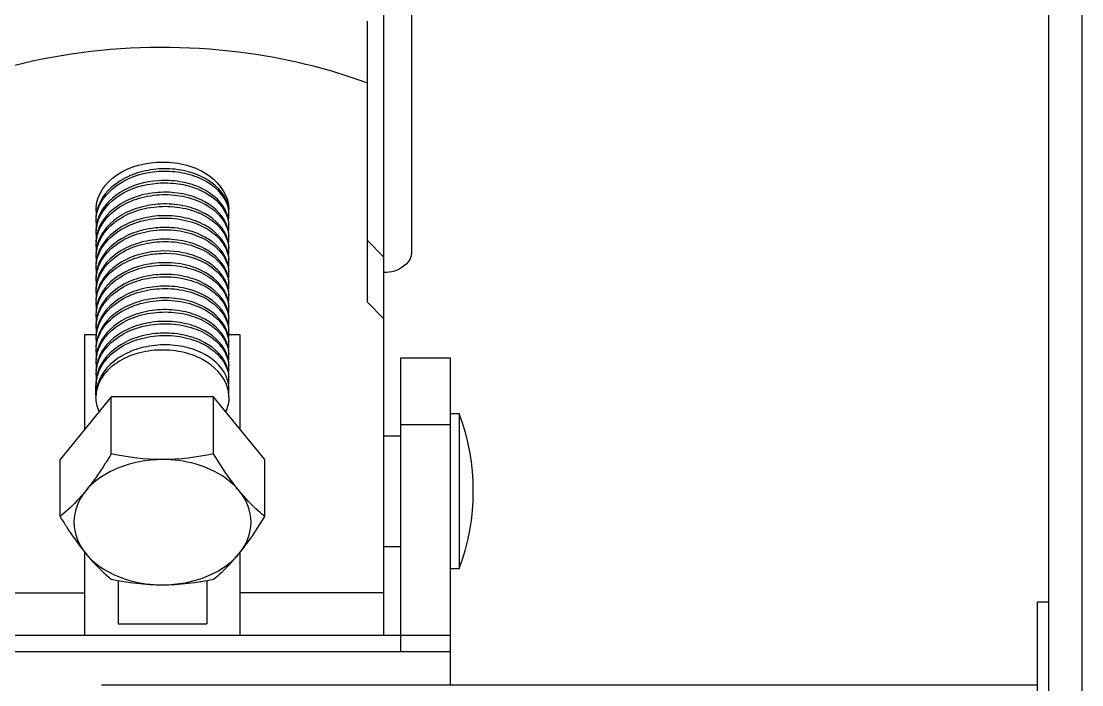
# Model space of a CAD drawing. Extents: x 69728788 to 150676229, y 20327566 to 43663798.
# Drawn here: x 75456094.9 to 75456530.9, y 20748053 to 20748326 of the extents above; entities that cross this region are included whole.
import ezdxf

# ---------------------------------------------------------------- set-up
doc = ezdxf.new("R2010")
doc.units = 0
doc.header["$LTSCALE"] = 1000
doc.header["$MEASUREMENT"] = 0
doc.layers.get('0').update_dxf_attribs({"linetype": 'CONTINUOUS'})
doc.layers.add('02___PRT_ALL_AXES', color=7, linetype='CONTINUOUS')

msp = doc.modelspace()

# ---------------------------------------------------------------- linework, layer by layer
at = {"color": 7, "linetype": 'Continuous'}
for p, q in [((75456517.25, 20750680.23), (75456517.25, 20747039.89)), ((75456530.91, 20750680.23), (75456530.91, 20747039.89)), ((75456255.44, 20749750.42), (75456255.44, 20748230.66)), ((75456244.06, 20748228.95), (75456244.06, 20749700.99)), ((75456125.67, 20748248.62), (75456125.67, 20748248.69)), ((75456244.06, 20748073.49), (75456244.06, 20748203.52)), ((75456121.12, 20748158.14), (75456121.12, 20748197.17)), ((75456184.86, 20748197.17), (75456184.86, 20748158.14)), ((75456250.89, 20748187.32), (75456250.89, 20748066.66)), ((75456271.38, 20748187.32), (75456250.89, 20748187.32)), ((75456271.38, 20748053), (75456271.38, 20748187.32)), ((75456125.67, 20748172.31), (75456125.67, 20748176.18)), ((75456126.13, 20748175.99), (75456125.67, 20748176.18)), ((75456180.31, 20748171.42), (75456180.31, 20748174.73)), ((75456131.96, 20748171.42), (75456110.93, 20748145.66)), ((75456174.02, 20748171.42), (75456131.96, 20748171.42)), ((75456195.05, 20748145.66), (75456174.02, 20748171.42)), ((75456271.38, 20748164.56), (75456275.02, 20748164.56)), ((75456271.38, 20748160), (75456250.89, 20748160)), ((75456244.06, 20748155.45), (75456250.89, 20748155.45)), ((75456121.12, 20748073.49), (75456121.12, 20748107.44)), ((75456184.86, 20748107.44), (75456184.86, 20748073.49)), ((75456271.38, 20748100.81), (75456275.02, 20748100.81)), ((75456134.78, 20748095.92), (75456134.78, 20748078.04)), ((75456171.2, 20748095.92), (75456171.2, 20748078.04)), ((75456061.92, 20748090.83), (75456121.12, 20748090.83)), ((75456244.06, 20748090.83), (75456184.86, 20748090.83)), ((75456512.7, 20748041.62), (75456512.7, 20748087.15)), ((75456512.7, 20748087.15), (75456517.25, 20748087.15)), ((75456134.78, 20748078.04), (75456171.2, 20748078.04)), ((75456034.6, 20748073.49), (75456271.38, 20748073.49)), ((75456034.6, 20748066.66), (75456271.38, 20748066.66)), ((75456127.95, 20748053), (75456512.7, 20748053))]:
    msp.add_line(p, q, dxfattribs=at)
for centre, radius, start, end in [((75456140.38, 20748248.62), 14.71, 178.7568, 179.7371), ((75456166.46, 20748246.87), 13.88, 16.463, 24.1462), ((75456167, 20748247.04), 13.32, 15.3164, 16.4117), ((75456167.25, 20748247.11), 13.06, 8.8387, 15.3294), ((75456167.52, 20748251.05), 12.79, 351.2051, 354.2165), ((75456167.5, 20748247.15), 12.81, 6.8038, 8.821), ((75456140.36, 20748248.62), 14.69, 179.7373, 180), ((75456140.51, 20748248.62), 14.84, 180.017, 187.4905), ((75456140.52, 20748244.75), 14.85, 172.4409, 179.9826), ((75456140.42, 20748243.79), 14.75, 176.2908, 179.9967), ((75456140.86, 20748244.7), 15.2, 165.833, 172.4333), ((75456141.06, 20748244.66), 15.4, 165.5442, 165.8443), ((75456141.24, 20748239.78), 15.59, 162.517, 165.6934), ((75456165.03, 20748240.38), 15.47, 29.635, 30.5689), ((75456165.6, 20748241.66), 14.83, 25.7531, 27.6632), ((75456166.12, 20748241.9), 14.26, 20.1759, 25.7754), ((75456166.59, 20748242.08), 13.75, 18.8402, 20.1483), ((75456166.78, 20748242.14), 13.55, 16.7965, 18.8416), ((75456167.15, 20748242.25), 13.16, 10.3064, 16.8137), ((75456167.41, 20748246.17), 12.9, 9.5494, 10.9745), ((75456167.58, 20748242.33), 12.73, 0.0321, 10.2928), ((75456167.55, 20748246.19), 12.76, 4.3772, 9.5535), ((75456167.65, 20748246.21), 12.66, 352.6975, 359.9837), ((75456167.67, 20748247.17), 12.64, 0.0138, 6.8103), ((75456167.69, 20748246.2), 12.62, 0.0037, 4.3716), ((75456140.52, 20748243.79), 14.85, 180.0174, 187.5633), ((75456140.51, 20748239.92), 14.84, 172.5135, 179.983), ((75456140.63, 20748238.94), 14.96, 170.6414, 176.2826), ((75456140.87, 20748239.87), 15.2, 165.6882, 172.5045), ((75456141.06, 20748238.87), 15.4, 162.4954, 170.6136), ((75456167, 20748237.38), 13.32, 15.3039, 16.412), ((75456167.25, 20748237.45), 13.06, 8.839, 15.3168), ((75456167.62, 20748241.38), 12.69, 351.1952, 359.9741), ((75456167.72, 20748241.37), 12.59, 0.0047, 4.3399), ((75456140.42, 20748238.96), 14.76, 176.2906, 179.9967), ((75456140.52, 20748238.96), 14.85, 180.0173, 187.5347), ((75456140.51, 20748235.09), 14.85, 172.4851, 179.9829), ((75456140.63, 20748234.11), 14.96, 170.6064, 176.282), ((75456140.86, 20748235.04), 15.2, 165.7505, 172.4767), ((75456141.06, 20748234.04), 15.4, 162.4832, 170.5789), ((75456141.24, 20748234.95), 15.59, 162.5133, 165.755), ((75456167, 20748232.55), 13.32, 15.3602, 16.4085), ((75456167.25, 20748232.62), 13.06, 8.8275, 15.3735), ((75456167.62, 20748237.51), 12.69, 0.0261, 8.8331), ((75456167.62, 20748236.55), 12.69, 351.1826, 359.9739), ((75456167.72, 20748236.54), 12.59, 0.0047, 4.3394), ((75456140.42, 20748234.13), 14.76, 176.2901, 179.9967), ((75456140.52, 20748234.14), 14.85, 180.0171, 187.5223), ((75456140.52, 20748230.26), 14.85, 172.4732, 179.9828), ((75456140.63, 20748229.28), 14.96, 170.6461, 176.2828), ((75456140.86, 20748230.21), 15.2, 165.7629, 172.465), ((75456141.06, 20748229.21), 15.4, 162.498, 170.6185), ((75456141.24, 20748230.12), 15.59, 162.501, 165.7673), ((75456167, 20748227.72), 13.32, 15.3455, 16.4078), ((75456167.62, 20748232.68), 12.69, 0.0261, 8.8211), ((75456167.62, 20748231.72), 12.69, 351.1717, 359.9739), ((75456167.72, 20748231.71), 12.59, 0.0047, 4.3395), ((75456140.42, 20748229.3), 14.75, 176.2908, 179.9967), ((75456140.52, 20748229.31), 14.86, 180.018, 187.7975), ((75456140.51, 20748225.43), 14.84, 172.7542, 179.9843), ((75456140.86, 20748225.39), 15.19, 165.7041, 172.7434), ((75456141.24, 20748225.29), 15.59, 162.5159, 165.7097), ((75456167.25, 20748227.79), 13.06, 8.8161, 15.3587), ((75456167.62, 20748227.85), 12.69, 0.026, 8.8097), ((75456167.72, 20748226.89), 12.59, 0.0047, 4.3394), ((75456140.42, 20748224.47), 14.75, 176.2906, 179.9967), ((75456140.52, 20748224.48), 14.85, 180.0174, 187.5513), ((75456140.87, 20748220.56), 15.2, 165.7267, 172.493), ((75456141.06, 20748219.55), 15.4, 162.4909, 170.6051), ((75456141.24, 20748220.46), 15.59, 162.5135, 165.7315), ((75456153.99, 20748188.7), 37.96, 97.612, 98.5483), ((75456157.83, 20748203.67), 26.15, 59.2313, 60.5207), ((75456167, 20748222.89), 13.32, 15.3562, 16.4067), ((75456167.26, 20748222.96), 13.06, 8.5831, 15.3704), ((75456167.61, 20748226.89), 12.7, 350.9429, 359.9728), ((75456167.62, 20748223.02), 12.69, 0.0243, 8.5745), ((75456167.72, 20748222.06), 12.59, 0.0047, 4.3393), ((75456140.51, 20748220.6), 14.85, 172.5017, 179.9829), ((75456140.42, 20748219.64), 14.76, 176.2904, 179.9967), ((75456140.52, 20748219.65), 14.85, 180.0173, 187.5367), ((75456140.63, 20748219.63), 14.96, 170.6329, 176.2824), ((75456140.86, 20748215.73), 15.2, 165.766, 172.4789), ((75456141.06, 20748214.72), 15.4, 162.488, 170.5957), ((75456141.24, 20748215.63), 15.59, 162.5087, 165.7704), ((75456167, 20748218.06), 13.32, 15.3803, 16.4044), ((75456167.25, 20748218.13), 13.06, 8.806, 15.3938), ((75456167.62, 20748222.06), 12.69, 351.161, 359.9738), ((75456167.62, 20748218.19), 12.69, 0.0259, 8.7993), ((75456140.51, 20748215.77), 14.85, 172.4872, 179.9829), ((75456140.42, 20748214.81), 14.76, 176.2903, 179.9967), ((75456140.52, 20748214.82), 14.85, 180.0173, 187.5328), ((75456140.63, 20748214.8), 14.96, 170.6233, 176.2823), ((75456140.86, 20748210.9), 15.2, 165.7649, 172.4752), ((75456141.24, 20748210.8), 15.59, 162.5058, 165.7693), ((75456167, 20748213.23), 13.32, 15.4324, 16.4009), ((75456167.25, 20748213.3), 13.06, 8.7871, 15.4463), ((75456167.62, 20748217.23), 12.69, 351.1413, 359.9737), ((75456167.62, 20748213.36), 12.69, 0.0258, 8.7798), ((75456167.72, 20748217.23), 12.59, 0.0047, 4.3389), ((75456140.52, 20748210.94), 14.85, 172.4835, 179.9829), ((75456140.43, 20748209.98), 14.76, 176.2866, 179.9968), ((75456140.51, 20748209.99), 14.84, 180.0162, 187.3323), ((75456140.86, 20748206.07), 15.2, 165.7459, 172.2807), ((75456141.06, 20748205.06), 15.4, 162.4871, 170.6053), ((75456141.26, 20748205.97), 15.61, 162.4516, 165.7498), ((75456167.21, 20748208.46), 13.11, 9.0944, 16.4713), ((75456167.61, 20748208.53), 12.7, 0.0272, 9.08), ((75456167.62, 20748212.4), 12.69, 351.4494, 359.976), ((75456167.71, 20748212.4), 12.6, 0.0046, 4.3456), ((75456140.52, 20748206.11), 14.85, 172.2882, 179.9823), ((75456140.42, 20748205.15), 14.75, 176.2903, 179.9967), ((75456140.63, 20748205.14), 14.96, 170.633, 176.2824), ((75456141.24, 20748201.14), 15.59, 162.5049, 165.7686), ((75456167, 20748203.58), 13.32, 15.3426, 16.4105), ((75456167.25, 20748203.64), 13.06, 8.8357, 15.3558), ((75456167.62, 20748207.57), 12.69, 351.1911, 359.9741), ((75456167.62, 20748203.7), 12.69, 0.0261, 8.8295), ((75456167.72, 20748207.57), 12.59, 0.0047, 4.3396), ((75456140.52, 20748205.16), 14.85, 180.0172, 187.5261), ((75456140.52, 20748201.29), 14.85, 172.4765, 179.9828), ((75456140.42, 20748200.32), 14.75, 176.29, 179.9967), ((75456140.63, 20748200.31), 14.96, 170.5993, 176.2819), ((75456140.86, 20748201.24), 15.2, 165.7642, 172.4682), ((75456141.06, 20748200.23), 15.4, 162.4824, 170.5717), ((75456141.24, 20748196.31), 15.59, 162.5002, 165.767), ((75456167, 20748198.75), 13.32, 15.3335, 16.4046), ((75456167.25, 20748198.81), 13.06, 8.8222, 15.3467), ((75456167.62, 20748202.74), 12.69, 351.178, 359.9739), ((75456167.72, 20748202.74), 12.59, 0.0047, 4.3395), ((75456140.52, 20748200.33), 14.85, 180.0171, 187.5169), ((75456140.52, 20748196.46), 14.85, 172.4677, 179.9827), ((75456140.63, 20748195.48), 14.96, 170.6057, 176.2819), ((75456140.86, 20748196.41), 15.2, 165.7627, 172.4595), ((75456141.06, 20748195.4), 15.4, 162.4829, 170.5782), ((75456167, 20748193.92), 13.32, 15.295, 16.4082), ((75456167.25, 20748193.98), 13.06, 8.8659, 15.3078), ((75456167.62, 20748198.87), 12.69, 0.0259, 8.8159), ((75456167.62, 20748197.92), 12.69, 351.2218, 359.9742), ((75456167.72, 20748197.91), 12.59, 0.0047, 4.3399), ((75456140.42, 20748195.49), 14.75, 176.29, 179.9967), ((75456140.51, 20748195.5), 14.84, 180.017, 187.4489), ((75456140.52, 20748191.63), 14.85, 172.3978, 179.9823), ((75456140.87, 20748191.58), 15.2, 165.7631, 172.3902), ((75456141.24, 20748191.48), 15.59, 162.5007, 165.7672), ((75456167, 20748189.09), 13.32, 15.3024, 16.4096), ((75456167.26, 20748189.15), 13.05, 8.6158, 15.3161), ((75456167.61, 20748193.09), 12.7, 350.9764, 359.9733), ((75456167.62, 20748194.04), 12.69, 0.0263, 8.8603), ((75456167.72, 20748193.08), 12.59, 0.0047, 4.3399), ((75456140.42, 20748190.66), 14.75, 176.29, 179.9967), ((75456140.51, 20748190.67), 14.85, 180.0171, 187.5089), ((75456140.52, 20748186.8), 14.85, 172.4594, 179.9827), ((75456140.63, 20748185.82), 14.96, 170.5894, 176.2819), ((75456140.87, 20748186.75), 15.2, 165.7634, 172.4513), ((75456141.06, 20748185.74), 15.4, 162.4867, 170.562), ((75456141.24, 20748186.65), 15.59, 162.5015, 165.7677), ((75456167, 20748184.26), 13.32, 15.3158, 16.4116), ((75456167.25, 20748184.32), 13.06, 8.8392, 15.3288), ((75456167.62, 20748188.26), 12.69, 351.1951, 359.9741), ((75456167.62, 20748189.21), 12.69, 0.0245, 8.608), ((75456167.72, 20748188.25), 12.59, 0.0047, 4.3399), ((75456140.42, 20748185.83), 14.76, 176.29, 179.9967), ((75456140.51, 20748185.84), 14.84, 180.017, 187.4917), ((75456140.52, 20748181.97), 14.85, 172.4422, 179.9826), ((75456140.63, 20748180.99), 14.96, 170.5827, 176.2821), ((75456140.86, 20748181.92), 15.2, 165.765, 172.4342), ((75456141.06, 20748180.91), 15.4, 162.4917, 170.5553), ((75456141.24, 20748181.82), 15.59, 162.5045, 165.7692), ((75456167.62, 20748184.38), 12.69, 0.0262, 8.8333), ((75456167.62, 20748183.43), 12.69, 351.1908, 359.9741), ((75456167.72, 20748183.42), 12.59, 0.0047, 4.3399), ((75456140.42, 20748181.01), 14.76, 176.2903, 179.9967), ((75456140.52, 20748181.01), 14.85, 180.0172, 187.5273), ((75456140.52, 20748177.14), 14.85, 172.4782, 179.9829), ((75456140.86, 20748177.09), 15.2, 165.7668, 172.4699), ((75456141.06, 20748176.08), 15.4, 162.4849, 170.5952), ((75456141.24, 20748176.99), 15.59, 162.5094, 165.7711), ((75456167, 20748179.43), 13.32, 15.3138, 16.4121), ((75456167.25, 20748179.49), 13.06, 8.8348, 15.3268), ((75456167.62, 20748179.55), 12.69, 0.0261, 8.8289), ((75456167.72, 20748178.59), 12.59, 0.0047, 4.3394), ((75456140.42, 20748176.18), 14.75, 176.2902, 179.9967), ((75456140.63, 20748176.16), 14.96, 170.6229, 176.2822), ((75456141.24, 20748172.17), 15.59, 162.5026, 165.791), ((75456167, 20748174.6), 13.32, 15.3664, 16.4089), ((75456167.25, 20748174.66), 13.06, 8.8239, 15.3798), ((75456167.62, 20748178.6), 12.69, 351.179, 359.9739), ((75456167.62, 20748174.72), 12.69, 0.0261, 8.8175)]:
    msp.add_arc(centre, radius, start, end, dxfattribs=at)
for points, knots in [([(75456179.13, 20748252.55), (75456177.19, 20748256.89), (75456170.61, 20748262.16), (75456160.44, 20748265.1), (75456151.51, 20748265.57), (75456142.74, 20748263.93), (75456133, 20748259.59), (75456127.35, 20748253.17), (75456126.15, 20748248.5)], [0, 0, 0, 0, 0.223773, 0.357617, 0.498713, 0.639512, 0.772857, 1, 1, 1, 1]), ([(75456126.39, 20748248.39), (75456127.83, 20748252.88), (75456135.57, 20748261.11), (75456148.75, 20748264.67), (75456160.1, 20748264.18), (75456170.05, 20748261.43), (75456176.57, 20748256.54), (75456178.74, 20748252.4)], [0, 0, 0, 0, 0.228509, 0.499781, 0.640257, 0.774022, 1, 1, 1, 1]), ([(75456178.74, 20748248.54), (75456176.57, 20748252.68), (75456170.03, 20748257.57), (75456160.07, 20748260.32), (75456148.71, 20748260.8), (75456135.52, 20748257.22), (75456127.79, 20748248.96), (75456126.37, 20748244.46)], [0, 0, 0, 0, 0.226055, 0.35988, 0.500401, 0.771641, 1, 1, 1, 1]), ([(75456126.37, 20748243.5), (75456127.77, 20748247.92), (75456135.3, 20748256.08), (75456148.23, 20748259.75), (75456159.43, 20748259.44), (75456169.38, 20748256.9), (75456175.99, 20748252.27), (75456178.36, 20748248.25)], [0, 0, 0, 0, 0.227348, 0.497152, 0.637415, 0.771604, 1, 1, 1, 1]), ([(75456179.78, 20748241.15), (75456178.46, 20748245.64), (75456172.35, 20748251.56), (75456162.39, 20748255.07), (75456153.37, 20748256), (75456144.31, 20748254.74), (75456134.06, 20748250.72), (75456127.88, 20748244.4), (75456126.37, 20748239.63)], [0, 0, 0, 0, 0.2172, 0.349119, 0.49007, 0.632362, 0.768232, 1, 1, 1, 1]), ([(75456126.38, 20748238.67), (75456127.97, 20748243.71), (75456134.74, 20748250.3), (75456145.73, 20748254.15), (75456155.34, 20748255.06), (75456164.64, 20748253.58), (75456172.61, 20748249.95), (75456178.35, 20748244.5), (75456180.1, 20748239.75), (75456180.27, 20748237.5)], [0, 0, 0, 0, 0.234601, 0.372819, 0.516614, 0.657142, 0.786237, 0.899566, 1, 1, 1, 1]), ([(75456126.37, 20748233.84), (75456127.96, 20748238.88), (75456134.74, 20748245.47), (75456145.73, 20748249.32), (75456155.34, 20748250.23), (75456164.64, 20748248.75), (75456172.61, 20748245.12), (75456178.35, 20748239.67), (75456180.1, 20748234.93), (75456180.27, 20748232.67)], [0, 0, 0, 0, 0.234601, 0.372807, 0.516599, 0.657132, 0.786232, 0.899564, 1, 1, 1, 1]), ([(75456179.78, 20748236.32), (75456178.46, 20748240.81), (75456172.35, 20748246.73), (75456162.39, 20748250.24), (75456153.37, 20748251.17), (75456144.31, 20748249.91), (75456134.07, 20748245.89), (75456127.88, 20748239.58), (75456126.38, 20748234.81)], [0, 0, 0, 0, 0.217195, 0.349114, 0.490063, 0.632357, 0.768233, 1, 1, 1, 1]), ([(75456125.7, 20748225.43), (75456125.87, 20748228.01), (75456127.76, 20748233.43), (75456134.11, 20748239.7), (75456142.86, 20748243.82), (75456152.9, 20748245.44), (75456162.94, 20748244.43), (75456171.7, 20748240.93), (75456178.11, 20748235.32), (75456180.09, 20748230.24), (75456180.27, 20748227.84)], [0, 0, 0, 0, 0.108836, 0.229817, 0.365008, 0.508761, 0.651467, 0.783424, 0.898808, 1, 1, 1, 1]), ([(75456179.78, 20748231.49), (75456178.46, 20748235.98), (75456172.35, 20748241.9), (75456162.39, 20748245.41), (75456153.37, 20748246.35), (75456144.31, 20748245.08), (75456134.06, 20748241.06), (75456127.88, 20748234.74), (75456126.37, 20748229.97)], [0, 0, 0, 0, 0.217199, 0.349123, 0.490078, 0.632366, 0.768232, 1, 1, 1, 1]), ([(75456179.78, 20748226.66), (75456178.46, 20748231.15), (75456172.35, 20748237.07), (75456162.39, 20748240.58), (75456153.37, 20748241.52), (75456144.31, 20748240.25), (75456134.06, 20748236.23), (75456127.88, 20748229.91), (75456126.37, 20748225.14)], [0, 0, 0, 0, 0.217199, 0.349123, 0.490079, 0.632367, 0.768233, 1, 1, 1, 1]), ([(75456126.37, 20748224.18), (75456127.96, 20748229.22), (75456134.74, 20748235.81), (75456145.73, 20748239.67), (75456155.34, 20748240.57), (75456164.64, 20748239.09), (75456172.61, 20748235.46), (75456178.35, 20748230.01), (75456180.1, 20748225.27), (75456180.27, 20748223.01)], [0, 0, 0, 0, 0.234599, 0.372817, 0.516611, 0.657137, 0.78623, 0.899563, 1, 1, 1, 1]), ([(75456179.78, 20748221.83), (75456178.46, 20748226.32), (75456172.35, 20748232.24), (75456162.39, 20748235.75), (75456153.37, 20748236.69), (75456144.31, 20748235.42), (75456134.06, 20748231.4), (75456127.88, 20748225.09), (75456126.37, 20748220.32)], [0, 0, 0, 0, 0.217199, 0.349112, 0.490063, 0.632356, 0.768233, 1, 1, 1, 1]), ([(75456126.38, 20748219.35), (75456127.96, 20748224.4), (75456134.74, 20748230.98), (75456145.73, 20748234.84), (75456155.34, 20748235.74), (75456164.64, 20748234.27), (75456172.61, 20748230.64), (75456178.35, 20748225.18), (75456180.1, 20748220.44), (75456180.27, 20748218.18)], [0, 0, 0, 0, 0.234599, 0.372814, 0.516606, 0.657131, 0.786224, 0.899562, 1, 1, 1, 1]), ([(75456171.66, 20748226.84), (75456169.06, 20748228.46), (75456157.27, 20748233.21), (75456142.78, 20748231.33), (75456134.83, 20748226.03)], [0, 0, 0, 0, 0.242438, 1, 1, 1, 1]), ([(75456125.7, 20748210.94), (75456125.85, 20748213.23), (75456127.35, 20748218.01), (75456132.47, 20748223.85), (75456139.73, 20748228.11), (75456145.38, 20748229.65), (75456148.35, 20748230.1)], [0, 0, 0, 0, 0.21682, 0.453957, 0.717085, 1, 1, 1, 1]), ([(75456148.35, 20748230.1), (75456150.32, 20748230.39), (75456157.92, 20748230.94), (75456165.8, 20748229.21), (75456170.7, 20748226.44)], [0, 0, 0, 0, 0.26131, 1, 1, 1, 1]), ([(75456255.44, 20748230.66), (75456255.44, 20748227.25), (75456250.26, 20748223.08), (75456245.52, 20748222.61), (75456244.06, 20748222.61)], [0, 0, 0, 0, 0.699639, 1, 1, 1, 1]), ([(75456148.35, 20748226.23), (75456143.37, 20748225.48), (75456134.25, 20748222.38), (75456127.67, 20748214.75), (75456126.38, 20748210.67)], [0, 0, 0, 0, 0.541307, 1, 1, 1, 1]), ([(75456134.83, 20748226.03), (75456133.8, 20748225.35), (75456130.2, 20748222.59), (75456127.37, 20748218.65), (75456126.38, 20748215.49)], [0, 0, 0, 0, 0.270094, 1, 1, 1, 1]), ([(75456126.38, 20748209.69), (75456127.96, 20748214.74), (75456134.74, 20748221.32), (75456145.73, 20748225.18), (75456155.34, 20748226.08), (75456164.64, 20748224.61), (75456172.61, 20748220.98), (75456178.35, 20748215.52), (75456180.1, 20748210.78), (75456180.27, 20748208.52)], [0, 0, 0, 0, 0.2346, 0.372814, 0.516605, 0.65714, 0.786235, 0.899567, 1, 1, 1, 1]), ([(75456179.78, 20748212.18), (75456178.27, 20748217.26), (75456170.77, 20748223.71), (75456159.2, 20748226.74), (75456152.37, 20748226.78), (75456148.97, 20748226.32)], [0, 0, 0, 0, 0.441714, 0.713654, 1, 1, 1, 1]), ([(75456171.21, 20748226.14), (75456173.68, 20748224.67), (75456177.95, 20748221.13), (75456180.08, 20748215.85), (75456180.27, 20748213.35)], [0, 0, 0, 0, 0.534403, 1, 1, 1, 1]), ([(75456179.78, 20748217), (75456179.5, 20748217.95), (75456177.82, 20748221.96), (75456174.47, 20748225.09), (75456171.66, 20748226.84)], [0, 0, 0, 0, 0.23168, 1, 1, 1, 1]), ([(75456179.78, 20748207.34), (75456178.46, 20748211.83), (75456172.35, 20748217.75), (75456162.39, 20748221.26), (75456153.37, 20748222.2), (75456144.31, 20748220.93), (75456134.06, 20748216.91), (75456127.88, 20748210.6), (75456126.38, 20748205.83)], [0, 0, 0, 0, 0.217198, 0.349118, 0.490075, 0.632362, 0.768234, 1, 1, 1, 1]), ([(75456126.38, 20748204.86), (75456127.97, 20748209.91), (75456134.74, 20748216.49), (75456145.73, 20748220.35), (75456155.34, 20748221.25), (75456164.64, 20748219.78), (75456172.61, 20748216.15), (75456178.35, 20748210.69), (75456180.1, 20748205.95), (75456180.27, 20748203.69)], [0, 0, 0, 0, 0.234603, 0.372813, 0.516604, 0.657136, 0.786228, 0.899564, 1, 1, 1, 1]), ([(75456179.78, 20748202.51), (75456178.46, 20748207), (75456172.35, 20748212.92), (75456162.39, 20748216.43), (75456153.37, 20748217.37), (75456144.32, 20748216.1), (75456134.07, 20748212.09), (75456127.88, 20748205.77), (75456126.38, 20748201)], [0, 0, 0, 0, 0.217202, 0.349116, 0.490071, 0.632358, 0.76823, 1, 1, 1, 1]), ([(75456126.38, 20748200.03), (75456127.97, 20748205.08), (75456134.74, 20748211.66), (75456145.73, 20748215.52), (75456155.34, 20748216.42), (75456164.64, 20748214.95), (75456172.61, 20748211.32), (75456178.35, 20748205.86), (75456180.1, 20748201.12), (75456180.27, 20748198.86)], [0, 0, 0, 0, 0.234605, 0.372816, 0.516608, 0.657138, 0.78623, 0.899566, 1, 1, 1, 1]), ([(75456125.7, 20748191.62), (75456125.87, 20748194.21), (75456127.76, 20748199.63), (75456134.11, 20748205.89), (75456142.86, 20748210.01), (75456152.9, 20748211.64), (75456162.94, 20748210.63), (75456171.7, 20748207.13), (75456178.11, 20748201.51), (75456180.09, 20748196.44), (75456180.27, 20748194.03)], [0, 0, 0, 0, 0.108831, 0.229813, 0.365006, 0.508762, 0.651468, 0.78342, 0.898809, 1, 1, 1, 1]), ([(75456179.78, 20748197.68), (75456178.46, 20748202.17), (75456172.35, 20748208.09), (75456162.39, 20748211.6), (75456153.37, 20748212.54), (75456144.31, 20748211.27), (75456134.07, 20748207.26), (75456127.88, 20748200.94), (75456126.38, 20748196.17)], [0, 0, 0, 0, 0.217202, 0.349116, 0.49007, 0.632359, 0.768228, 1, 1, 1, 1]), ([(75456179.78, 20748192.85), (75456178.46, 20748197.35), (75456172.35, 20748203.26), (75456162.39, 20748206.77), (75456153.37, 20748207.71), (75456144.31, 20748206.44), (75456134.07, 20748202.43), (75456127.88, 20748196.11), (75456126.38, 20748191.34)], [0, 0, 0, 0, 0.217202, 0.349116, 0.49007, 0.632359, 0.768228, 1, 1, 1, 1]), ([(75456126.38, 20748190.37), (75456127.96, 20748195.42), (75456134.74, 20748202), (75456145.73, 20748205.86), (75456155.34, 20748206.76), (75456164.64, 20748205.29), (75456172.61, 20748201.66), (75456178.35, 20748196.2), (75456180.1, 20748191.46), (75456180.27, 20748189.2)], [0, 0, 0, 0, 0.234607, 0.372817, 0.516612, 0.657139, 0.786233, 0.899567, 1, 1, 1, 1]), ([(75456126.37, 20748185.54), (75456127.96, 20748190.59), (75456134.74, 20748197.17), (75456145.73, 20748201.03), (75456155.34, 20748201.93), (75456164.64, 20748200.46), (75456172.61, 20748196.83), (75456178.35, 20748191.38), (75456180.1, 20748186.63), (75456180.27, 20748184.37)], [0, 0, 0, 0, 0.234605, 0.372817, 0.516611, 0.657139, 0.786234, 0.899567, 1, 1, 1, 1]), ([(75456179.78, 20748188.02), (75456178.46, 20748192.52), (75456172.35, 20748198.43), (75456162.39, 20748201.94), (75456153.37, 20748202.88), (75456144.31, 20748201.61), (75456134.07, 20748197.6), (75456127.88, 20748191.28), (75456126.38, 20748186.51)], [0, 0, 0, 0, 0.217201, 0.349117, 0.490069, 0.63236, 0.768228, 1, 1, 1, 1]), ([(75456179.78, 20748183.19), (75456178.46, 20748187.69), (75456172.35, 20748193.61), (75456162.39, 20748197.11), (75456153.37, 20748198.05), (75456144.31, 20748196.79), (75456134.06, 20748192.77), (75456127.88, 20748186.45), (75456126.37, 20748181.68)], [0, 0, 0, 0, 0.2172, 0.349118, 0.490069, 0.632361, 0.76823, 1, 1, 1, 1]), ([(75456126.38, 20748180.72), (75456127.96, 20748185.76), (75456134.74, 20748192.34), (75456145.73, 20748196.2), (75456155.34, 20748197.1), (75456164.64, 20748195.63), (75456172.61, 20748192), (75456178.35, 20748186.55), (75456180.1, 20748181.8), (75456180.27, 20748179.54)], [0, 0, 0, 0, 0.234601, 0.372817, 0.516613, 0.65714, 0.786235, 0.899567, 1, 1, 1, 1]), ([(75456179.78, 20748178.36), (75456178.46, 20748182.86), (75456172.35, 20748188.78), (75456162.39, 20748192.28), (75456153.37, 20748193.22), (75456144.31, 20748191.96), (75456134.07, 20748187.94), (75456127.88, 20748181.62), (75456126.38, 20748176.85)], [0, 0, 0, 0, 0.217197, 0.349115, 0.490066, 0.632359, 0.768233, 1, 1, 1, 1])]:
    msp.add_open_spline(points, degree=3, knots=knots, dxfattribs=at)
for points in [[(75456178.74, 20748252.4), (75456179.36, 20748251.22), (75456179.82, 20748249.94), (75456180.08, 20748248.62)], [(75456125.7, 20748244.74), (75456125.78, 20748245.98), (75456126.02, 20748247.21), (75456126.39, 20748248.39)], [(75456178.48, 20748248.03), (75456179.47, 20748246.3), (75456180.12, 20748244.31), (75456180.27, 20748242.33)], [(75456126.13, 20748175.99), (75456125.83, 20748174.79), (75456125.67, 20748173.55), (75456125.67, 20748172.31)]]:
    msp.add_open_spline(points, degree=3, dxfattribs=at)
at = {"layer": '02___PRT_ALL_AXES', "color": 7, "linetype": 'Continuous'}
for p, q in [((75456237.23, 20748210.41), (75456237.23, 20748326)), ((75456125.67, 20748248.62), (75456125.67, 20748248.69)), ((75456244.06, 20748228.95), (75456237.23, 20748235.85)), ((75456244.06, 20748203.52), (75456244.06, 20748228.95)), ((75456244.06, 20748203.52), (75456237.23, 20748210.41)), ((75456121.12, 20748197.17), (75456125.67, 20748197.17)), ((75456180.31, 20748197.17), (75456184.86, 20748197.17)), ((75456125.67, 20748172.31), (75456125.67, 20748176.18)), ((75456180.31, 20748171.42), (75456180.31, 20748174.73)), ((75456131.96, 20748147.96), (75456131.96, 20748171.42)), ((75456174.02, 20748147.96), (75456174.02, 20748171.42)), ((75456271.38, 20748164.56), (75456275.02, 20748164.56)), ((75456275.02, 20748164.56), (75456275.02, 20748100.81)), ((75456244.06, 20748155.45), (75456250.89, 20748155.45)), ((75456110.93, 20748122.2), (75456110.93, 20748145.66)), ((75456195.05, 20748122.2), (75456195.05, 20748145.66)), ((75456244.06, 20748109.92), (75456250.89, 20748109.92)), ((75456271.38, 20748100.81), (75456275.02, 20748100.81))]:
    msp.add_line(p, q, dxfattribs=at)
for centre, radius, start, end in [((75456139.31, 20748248.69), 13.65, 176.3051, 179.9979), ((75456139.39, 20748248.69), 13.72, 180.0148, 187.3003), ((75456166.67, 20748248.69), 13.64, 357.0544, 359.9988), ((75456166, 20748171.31), 14.32, 13.5882, 15.7069), ((75456139.31, 20748171.41), 13.64, 176.2826, 179.9965), ((75456166.4, 20748171.4), 13.91, 0.0785, 13.6173), ((75456189.71, 20748132.68), 91.07, 339.5127, 20.4873)]:
    msp.add_arc(centre, radius, start, end, dxfattribs=at)
for points, knots in [([(75456237.23, 20748300.57), (75456224, 20748305.45), (75456168.97, 20748319.94), (75456108.8, 20748315.34), (75456068.75, 20748300.57)], [0, 0, 0, 0, 0.248287, 1, 1, 1, 1]), ([(75456125.7, 20748249.57), (75456126.03, 20748254.74), (75456134.32, 20748265.52), (75456146.45, 20748268.01), (75456152.99, 20748268.01)], [0, 0, 0, 0, 0.442357, 1, 1, 1, 1]), ([(75456152.99, 20748268.01), (75456159.7, 20748268.01), (75456172.18, 20748265.45), (75456180.31, 20748253.96), (75456180.31, 20748248.69)], [0, 0, 0, 0, 0.559767, 1, 1, 1, 1]), ([(75456179.78, 20748175.18), (75456178.39, 20748180.16), (75456171.61, 20748186.7), (75456160.67, 20748190.36), (75456150.95, 20748191.1), (75456141.51, 20748189.4), (75456133.4, 20748185.47), (75456127.58, 20748179.66), (75456125.85, 20748174.67), (75456125.7, 20748172.3)], [0, 0, 0, 0, 0.226573, 0.36295, 0.506452, 0.648024, 0.779263, 0.895686, 1, 1, 1, 1]), ([(75456131.96, 20748147.96), (75456131.11, 20748146.58), (75456127.84, 20748141.36), (75456124.31, 20748136.29), (75456121.44, 20748132.78)], [0, 0, 0, 0, 0.26296, 1, 1, 1, 1]), ([(75456152.99, 20748145.66), (75456149.83, 20748145.66), (75456138.39, 20748144.65), (75456126.75, 20748139.28), (75456121.44, 20748132.78)], [0, 0, 0, 0, 0.273399, 1, 1, 1, 1]), ([(75456184.54, 20748132.78), (75456182.88, 20748134.81), (75456174.17, 20748142.64), (75456161.94, 20748145.66), (75456152.99, 20748145.66)], [0, 0, 0, 0, 0.226783, 1, 1, 1, 1]), ([(75456184.54, 20748132.78), (75456183.62, 20748133.9), (75456179.84, 20748138.77), (75456176.48, 20748143.94), (75456174.02, 20748147.96)], [0, 0, 0, 0, 0.234887, 1, 1, 1, 1]), ([(75456121.44, 20748132.78), (75456120.58, 20748131.72), (75456117.34, 20748127.94), (75456113.73, 20748124.49), (75456110.93, 20748122.2)], [0, 0, 0, 0, 0.2742, 1, 1, 1, 1]), ([(75456195.05, 20748122.2), (75456194.17, 20748122.92), (75456190.39, 20748126.15), (75456186.97, 20748129.8), (75456184.54, 20748132.78)], [0, 0, 0, 0, 0.227749, 1, 1, 1, 1]), ([(75456110.93, 20748122.2), (75456111.77, 20748120.82), (75456115.04, 20748115.6), (75456118.57, 20748110.54), (75456121.44, 20748107.02)], [0, 0, 0, 0, 0.26296, 1, 1, 1, 1]), ([(75456184.54, 20748107.02), (75456185.45, 20748108.14), (75456189.23, 20748113.01), (75456192.59, 20748118.18), (75456195.05, 20748122.2)], [0, 0, 0, 0, 0.234887, 1, 1, 1, 1]), ([(75456121.44, 20748107.02), (75456122.31, 20748105.96), (75456125.54, 20748102.18), (75456129.16, 20748098.73), (75456131.96, 20748096.44)], [0, 0, 0, 0, 0.2742, 1, 1, 1, 1]), ([(75456121.44, 20748107.02), (75456123.1, 20748104.99), (75456131.81, 20748097.16), (75456144.04, 20748094.14), (75456152.99, 20748094.14)], [0, 0, 0, 0, 0.226783, 1, 1, 1, 1]), ([(75456152.99, 20748094.14), (75456156.15, 20748094.14), (75456167.59, 20748095.15), (75456179.23, 20748100.52), (75456184.54, 20748107.02)], [0, 0, 0, 0, 0.273399, 1, 1, 1, 1]), ([(75456174.02, 20748096.44), (75456174.9, 20748097.16), (75456178.68, 20748100.4), (75456182.1, 20748104.04), (75456184.54, 20748107.02)], [0, 0, 0, 0, 0.227749, 1, 1, 1, 1])]:
    msp.add_open_spline(points, degree=3, knots=knots, dxfattribs=at)
for points in [[(75456127, 20748165.46), (75456126.15, 20748167.31), (75456125.67, 20748169.38), (75456125.67, 20748171.42)], [(75456180.31, 20748171.42), (75456180.31, 20748169.38), (75456179.83, 20748167.31), (75456178.98, 20748165.46)], [(75456152.99, 20748145.66), (75456145.94, 20748145.66), (75456138.87, 20748146.55), (75456131.96, 20748147.96)], [(75456174.02, 20748147.96), (75456167.11, 20748146.55), (75456160.04, 20748145.66), (75456152.99, 20748145.66)], [(75456121.44, 20748132.78), (75456118.54, 20748129.22), (75456114.59, 20748119.9), (75456118.54, 20748110.58), (75456121.44, 20748107.02)], [(75456184.54, 20748107.02), (75456187.44, 20748110.58), (75456191.39, 20748119.9), (75456187.44, 20748129.22), (75456184.54, 20748132.78)], [(75456131.96, 20748096.44), (75456138.87, 20748095.03), (75456145.94, 20748094.14), (75456152.99, 20748094.14)], [(75456152.99, 20748094.14), (75456160.04, 20748094.14), (75456167.11, 20748095.03), (75456174.02, 20748096.44)]]:
    msp.add_open_spline(points, degree=3, dxfattribs=at)

doc.saveas('drawing.dxf')
